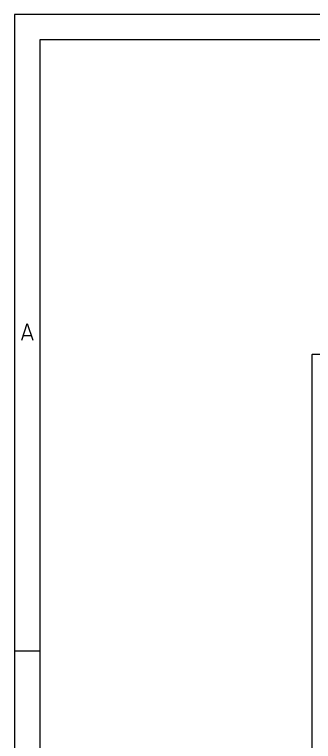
# Model space of a CAD drawing. Extents: x 10 to 287, y -200 to -10.
# Drawn here: x 10 to 33.5, y -67.1 to -10 of the extents above; entities that cross this region are included whole.
import ezdxf

# ---------------------------------------------------------------- set-up
doc = ezdxf.new("R2010")
doc.units = 0
doc.layers.add('BLACK', color=7, linetype='CONTINUOUS')

msp = doc.modelspace()

# ---------------------------------------------------------------- linework, layer by layer
at = {"layer": 'BLACK', "linetype": 'CONTINUOUS'}
for p, q in [((10, -10), (10, -200.007)), ((287.002, -10), (10, -10)), ((12, -12), (12, -198.007)), ((285.002, -12), (12, -12)), ((10.5667, -35.5881), (11, -34.2881)), ((11, -34.2881), (11.4333, -35.5881)), ((10.6905, -35.2167), (11.3095, -35.2167)), ((33.4159, -122.27), (33.4163, -36.7559)), ((33.4163, -36.7559), (33.418, -36.7461)), ((33.4174, -36.7428), (33.4191, -36.74)), ((33.418, -36.7461), (33.4174, -36.7428)), ((33.4191, -36.74), (33.4208, -36.7302)), ((33.4208, -36.7302), (33.4334, -36.7153)), ((33.4334, -36.7153), (33.4431, -36.6984)), ((33.4431, -36.6984), (33.4495, -36.6961)), ((33.4495, -36.6961), (33.4538, -36.6909)), ((33.4538, -36.6909), (33.473, -36.6876)), ((33.473, -36.6876), (33.4913, -36.6809)), ((33.4913, -36.6809), (206.846, -36.7288)), ((10, -60), (12, -60))]:
    msp.add_line(p, q, dxfattribs=at)

doc.saveas('drawing.dxf')
